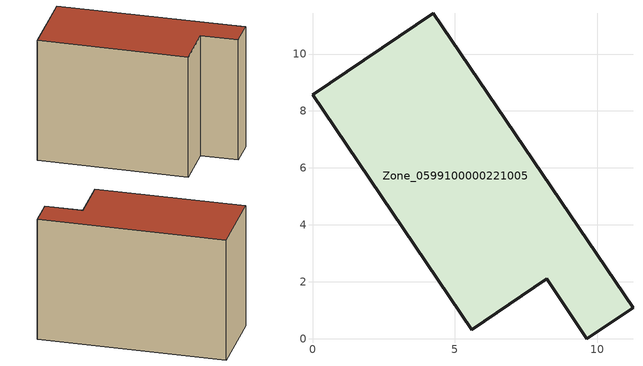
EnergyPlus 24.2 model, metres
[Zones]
Zone_0599100000221005
 floor ground (C_G): 8.23,2.1 5.59,0.32 0,8.57 4.25,11.43 11.26,1.09 9.64,0 z0
 wall outside (C_F): 4.25,11.43 0,8.57 5.59,0.32 8.23,2.1 9.64,0 11.26,1.09 4.25,11.43 z0:8.59
 roof outside (C_R): 9.64,0 11.26,1.09 4.25,11.43 0,8.57 5.59,0.32 8.23,2.1 z8.59
[BUILDING]
Pand.0599100000221005: North Axis=0; Terrain=City; Loads Convergence Tolerance Value=0.04; Temperature Convergence Tolerance Value=0.4; Solar Distribution=FullExterior; Maximum Number of Warmup Days=25; Minimum Number of Warmup Days=1
[Site:Location]
Rotterdam.The.Hague.AP_ZH_NLD Design_Conditions: Latitude=51.96; Longitude=4.45; Time Zone=1; Elevation=-4.5
[SITE:GROUNDTEMPERATURE:BUILDINGSURFACE]
18, 18, 18, 18, 18, 18, 18, 18, 18, 18, 18, 18
[MATERIAL] Thermal Absorptance=0.9; Solar Absorptance=0.7; Visible Absorptance=0.7
Name | Roughness | Thickness | Conductivity | Density | Specific Heat
G.TI.1975-1991 | MediumSmooth | 0.15 | 0.288461 | 540 | 1210
F.TI.1975-1991 | Rough | 0.3 | 0.230769 | 1920 | 840
R.TI.1975-1991 | MediumRough | 0.2 | 0.153846 | 1500 | 1000
[CONSTRUCTION]
C_G: G.TI.1975-1991
C_F: F.TI.1975-1991
C_R: R.TI.1975-1991
[ZONE]
Zone_0599100000221005: Type=1; Multiplier=1; Ceiling Height=Autocalculate; Volume=Autocalculate; Floor Area=autocalculate; Part of Total Floor Area=Yes
[ZONEINFILTRATION:DESIGNFLOWRATE]
Infil_Zone_0599100000221005: Zone or ZoneList or Space or SpaceList=Zone_0599100000221005; Schedule=AlwaysOn; Design Flow Rate Calculation Method=Flow/Area; Flow Rate per Floor Area=0.003; Constant Term Coefficient=1; Temperature Term Coefficient=0; Velocity Term Coefficient=0; Velocity Squared Term Coefficient=0
[HVACTEMPLATE:ZONE:IDEALLOADSAIRSYSTEM]
Zone_0599100000221005: Maximum Heating Supply Air Temperature=50; Minimum Cooling Supply Air Temperature=13; Maximum Heating Supply Air Humidity Ratio=0.0156; Minimum Cooling Supply Air Humidity Ratio=0.0077; Heating Limit=NoLimit; Cooling Limit=NoLimit; Dehumidification Control Type=ConstantSensibleHeatRatio; Cooling Sensible Heat Ratio=0.7; Dehumidification Setpoint=60; Humidification Control Type=None; Humidification Setpoint=30; Outdoor Air Method=None; Outdoor Air Flow Rate per Person=0.00944; Outdoor Air Flow Rate per Zone Floor Area=0; Outdoor Air Flow Rate per Zone=0; Demand Controlled Ventilation Type=None; Outdoor Air Economizer Type=NoEconomizer; Heat Recovery Type=None; Sensible Heat Recovery Effectiveness=0.7; Latent Heat Recovery Effectiveness=0.65
[ZONECONTROL:THERMOSTAT]
ThermostatControl_Zone_0599100000221005: Zone or ZoneList=Zone_0599100000221005; Control Type Schedule=DualSetpointControlType; Control 1=Thermostat_Zone_0599100000221005; Temperature Difference Between Cutout And Setpoint=0
[THERMOSTATSETPOINT:DUALSETPOINT]
Thermostat_Zone_0599100000221005: Heating Setpoint Temperature Schedule=HeatingSetpoint_Zone_0599100000221005; Cooling Setpoint Temperature Schedule=CoolingSetpoint_Zone_0599100000221005
[SCHEDULE:COMPACT]
HeatingSetpoint_Zone_0599100000221005: Through: 12/31, For: AllDays, Until: 24:00, 21
CoolingSetpoint_Zone_0599100000221005: Through: 12/31, For: AllDays, Until: 24:00, 24
DualSetpointControlType: Through: 12/31, For: AllDays, Until: 24:00, 4
AlwaysOn: Through: 12/31, For: AllDays, Until: 24:00, 1
